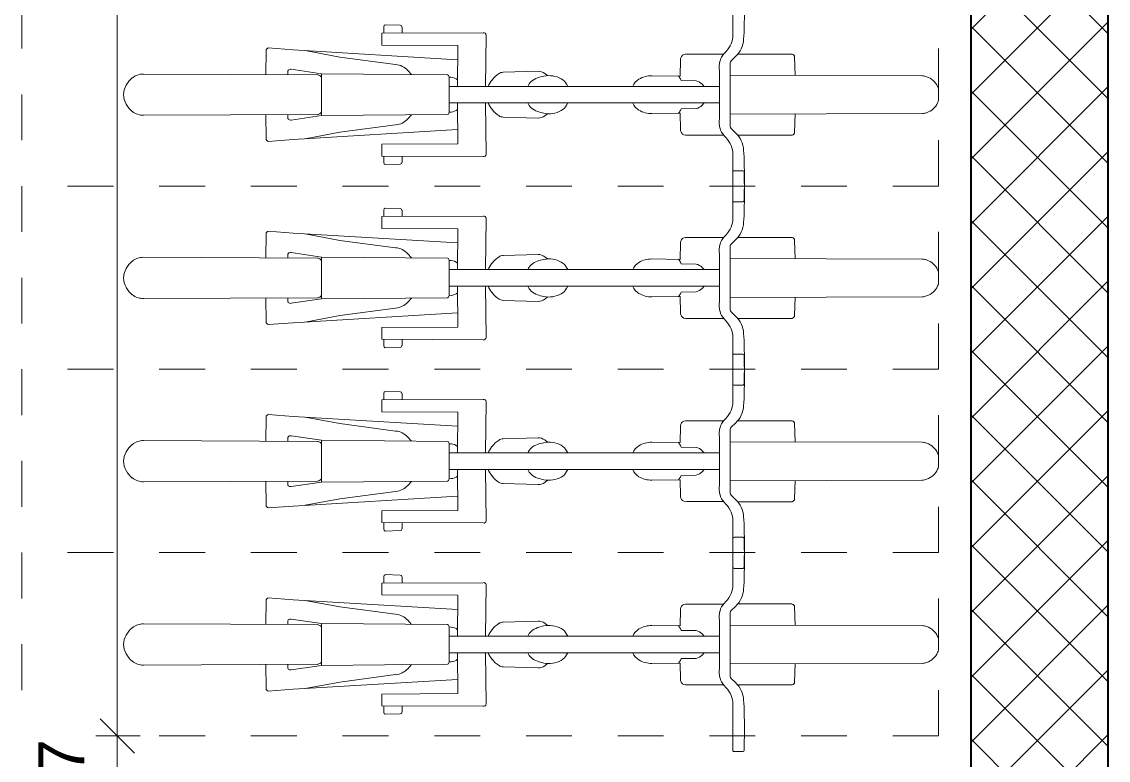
# Model space of a CAD drawing. Header units: metres. Extents: x -35.6 to 33, y -21.5 to 5.9.
# Drawn here: x 23.382 to 25.752, y -9.377 to -7.765 of the extents above; entities that cross this region are included whole.
import ezdxf

# ---------------------------------------------------------------- set-up
doc = ezdxf.new("R2010")
doc.units = ezdxf.units.M
doc.linetypes.add('_Verdeckte Linien_', pattern=[0.15, 0.1, -0.05])
for name, color, linetype, lineweight in [('A-____-____-DIMS', 7, 'Continuous', 5), ('A-____-____-DIMS-50', 7, 'Continuous', 5), ('A-DETL-GENF-HDLN', 7, '_Verdeckte Linien_', 9), ('A-DETL-GENF-OTLN', 7, 'Continuous', 9), ('A-WALL-____-MCUT', 7, 'Continuous', 35), ('A-WALL-____-PATT', 7, 'Continuous', 35), ('C-PRKG-____-OTLN', 7, 'Continuous', 9)]:
    doc.layers.add(name, color=color, linetype=linetype, lineweight=lineweight)
doc.styles.add('Arial', font='arial.ttf', dxfattribs={"height": 0.1})
doc.dimstyles.new('SUB_Rohbau_fein', dxfattribs={"dimscale": 0.3048, "dimtxt": 0.102026, "dimasz": 0.246063, "dimexe": 0.164042, "dimexo": 0.0625, "dimgap": 0.123031, "dimtad": 1, "dimdec": 1, "dimlfac": 100, "dimrnd": 0.5, "dimdsep": 46, "dimtxsty": 'Arial', "dimblk1": 'OBLIQUE', "dimblk2": 'OBLIQUE', "dimsah": 1, "dimcen": 0.09, "dimazin": 0, "dimtfac": 1, "dimtdec": 4, "dimtix": 1, "dimtmove": 0, "dimatfit": 3, "dimfxl": 0.164042, "dimfxlon": 1, "dimtvp": 1, "dimtfill": 1, "dimtolj": 1, "dimtzin": 0, "dimarcsym": 2})
doc.dimstyles.new('SUB_Rohbau_fein_2', dxfattribs={"dimscale": 0.3048, "dimtxt": 0.102026, "dimasz": 0.246063, "dimexe": 0.164042, "dimexo": 0.0625, "dimgap": 0.123031, "dimtad": 1, "dimrnd": 0.005, "dimzin": 0, "dimdsep": 46, "dimtxsty": 'Arial', "dimblk1": 'OBLIQUE', "dimblk2": 'OBLIQUE', "dimsah": 1, "dimcen": 0.09, "dimazin": 0, "dimtfac": 1, "dimtdec": 4, "dimtix": 1, "dimtmove": 2, "dimatfit": 3, "dimfxl": 0.164042, "dimfxlon": 1, "dimtvp": 1, "dimtfill": 1, "dimtolj": 1, "dimtzin": 0, "dimarcsym": 2})

# ---------------------------------------------------------------- blocks, each defined once
blk = doc.blocks.new('Fahrradstellplatz - Fahrradstellplatz-23804636--01_UG_OK_FFB_AF_ru')
at = {"layer": 'A-DETL-GENF-HDLN', "color": 253, "true_color": 0x999999}
for p, q in [((5.6, 0), (5.2, 0)), ((5.6, 0), (5.6, -2)), ((6, 0), (5.6, 0)), ((5.6, 0), (5.6, -2)), ((6, 0), (6, -2)), ((6.4, 0), (6, 0)), ((6, 0), (6, -2)), ((6.4, 0), (6.4, -2)), ((6.8, 0), (6.4, 0)), ((6.4, 0), (6.4, -2)), ((6.8, 0), (6.8, -2)), ((5.2, -2), (5.6, -2)), ((5.6, -2), (6, -2)), ((6, -2), (6.4, -2)), ((6.4, -2), (6.8, -2))]:
    blk.add_line(p, q, dxfattribs=at)
at = {"layer": 'A-DETL-GENF-OTLN', "color": 253, "true_color": 0x999999}
for p, q in [((5.3931, 0), (5.4006, 0)), ((5.4006, 0), (5.4081, 0)), ((5.7931, 0), (5.8006, 0)), ((5.8006, 0), (5.8081, 0)), ((6.1931, 0), (6.2006, 0)), ((6.2006, 0), (6.2081, 0)), ((6.5931, 0), (6.6006, 0)), ((6.6006, 0), (6.6081, 0)), ((5.3593, -0.0357), (5.3581, -0.4548)), ((5.4419, -0.0357), (5.4431, -0.4548)), ((5.7593, -0.0357), (5.7581, -0.4548)), ((5.8419, -0.0357), (5.8431, -0.4548)), ((6.1593, -0.0357), (6.1581, -0.4548)), ((6.2419, -0.0357), (6.2431, -0.4548)), ((6.5593, -0.0357), (6.5581, -0.4548)), ((6.6419, -0.0357), (6.6431, -0.4548)), ((5.3122, -0.3193), (5.3122, -0.4382)), ((5.3585, -0.3133), (5.3186, -0.3144)), ((5.4427, -0.3133), (5.4826, -0.3144)), ((5.489, -0.3193), (5.489, -0.4382)), ((5.7122, -0.3193), (5.7122, -0.4382)), ((5.7585, -0.3133), (5.7186, -0.3144)), ((5.8427, -0.3133), (5.8826, -0.3144)), ((5.889, -0.3193), (5.889, -0.4382)), ((6.1122, -0.3193), (6.1122, -0.4382)), ((6.1585, -0.3133), (6.1186, -0.3144)), ((6.2427, -0.3133), (6.2826, -0.3144)), ((6.289, -0.3193), (6.289, -0.4382)), ((6.5122, -0.3193), (6.5122, -0.4382)), ((6.5585, -0.3133), (6.5186, -0.3144)), ((6.6427, -0.3133), (6.6826, -0.3144)), ((6.689, -0.3193), (6.689, -0.4382)), ((5.5667, -0.4263), (5.5667, -0.4463)), ((5.6202, -0.4238), (5.5698, -0.4242)), ((5.581, -0.4238), (5.6314, -0.4242)), ((5.6345, -0.4263), (5.6345, -0.4463)), ((5.9667, -0.4263), (5.9667, -0.4463)), ((6.0202, -0.4238), (5.9698, -0.4242)), ((5.981, -0.4238), (6.0314, -0.4242)), ((6.0345, -0.4263), (6.0345, -0.4463)), ((6.3667, -0.4263), (6.3667, -0.4463)), ((6.4202, -0.4238), (6.3698, -0.4242)), ((6.381, -0.4238), (6.4314, -0.4242)), ((6.4345, -0.4263), (6.4345, -0.4463)), ((6.781, -0.4238), (6.8314, -0.4242)), ((6.8345, -0.4263), (6.8345, -0.4463)), ((5.1695, -0.4488), (5.2654, -0.4486)), ((5.2654, -0.4486), (5.2751, -0.4491)), ((5.3266, -0.4527), (5.3174, -0.443)), ((5.4746, -0.4527), (5.4838, -0.443)), ((5.5358, -0.4486), (5.5261, -0.4491)), ((5.6317, -0.4488), (5.5358, -0.4486)), ((5.5695, -0.4488), (5.6654, -0.4486)), ((5.6654, -0.4486), (5.6751, -0.4491)), ((5.7266, -0.4527), (5.7174, -0.443)), ((5.8746, -0.4527), (5.8838, -0.443)), ((5.9358, -0.4486), (5.9261, -0.4491)), ((6.0317, -0.4488), (5.9358, -0.4486)), ((5.9695, -0.4488), (6.0654, -0.4486)), ((6.0654, -0.4486), (6.0751, -0.4491)), ((6.1266, -0.4527), (6.1174, -0.443)), ((6.2746, -0.4527), (6.2838, -0.443)), ((6.3358, -0.4486), (6.3261, -0.4491)), ((6.4317, -0.4488), (6.3358, -0.4486)), ((6.3695, -0.4488), (6.4654, -0.4486)), ((6.4654, -0.4486), (6.4751, -0.4491)), ((6.5266, -0.4527), (6.5174, -0.443)), ((6.6746, -0.4527), (6.6838, -0.443)), ((6.7358, -0.4486), (6.7261, -0.4491)), ((6.8317, -0.4488), (6.7358, -0.4486)), ((5.3124, -0.469), (5.3124, -0.5492)), ((5.3354, -0.4549), (5.4006, -0.4547)), ((5.4006, -0.4547), (5.4658, -0.4549)), ((5.4888, -0.469), (5.4888, -0.5492)), ((5.7124, -0.469), (5.7124, -0.5492)), ((5.7354, -0.4549), (5.8006, -0.4547)), ((5.8006, -0.4547), (5.8658, -0.4549)), ((5.8888, -0.469), (5.8888, -0.5492)), ((6.1124, -0.469), (6.1124, -0.5492)), ((6.1354, -0.4549), (6.2006, -0.4547)), ((6.2006, -0.4547), (6.2658, -0.4549)), ((6.2888, -0.469), (6.2888, -0.5492)), ((6.5124, -0.469), (6.5124, -0.5492)), ((6.5354, -0.4549), (6.6006, -0.4547)), ((6.6006, -0.4547), (6.6658, -0.4549)), ((6.6888, -0.469), (6.6888, -0.5492)), ((5.4006, -0.4779), (5.3482, -0.4781)), ((5.3825, -1.0675), (5.3825, -0.478)), ((5.453, -0.4781), (5.4006, -0.4779)), ((5.4187, -1.0675), (5.4187, -0.478)), ((5.8006, -0.4779), (5.7482, -0.4781)), ((5.7825, -1.0675), (5.7825, -0.478)), ((5.853, -0.4781), (5.8006, -0.4779)), ((5.8187, -1.0675), (5.8187, -0.478)), ((6.2006, -0.4779), (6.1482, -0.4781)), ((6.1825, -1.0675), (6.1825, -0.478)), ((6.253, -0.4781), (6.2006, -0.4779)), ((6.2187, -1.0675), (6.2187, -0.478)), ((6.6006, -0.4779), (6.5482, -0.4781)), ((6.5825, -1.0675), (6.5825, -0.478)), ((6.653, -0.4781), (6.6006, -0.4779)), ((6.6187, -1.0675), (6.6187, -0.478)), ((5.3825, -0.5111), (5.3776, -0.516)), ((5.4187, -0.5111), (5.4236, -0.516)), ((5.7825, -0.5111), (5.7776, -0.516)), ((5.8187, -0.5111), (5.8236, -0.516)), ((6.1825, -0.5111), (6.1776, -0.516)), ((6.2187, -0.5111), (6.2236, -0.516)), ((6.5825, -0.5111), (6.5776, -0.516)), ((6.6187, -0.5111), (6.6236, -0.516)), ((5.3703, -0.5287), (5.3697, -0.5614)), ((5.4309, -0.5287), (5.4315, -0.5614)), ((5.7703, -0.5287), (5.7697, -0.5614)), ((5.8309, -0.5287), (5.8315, -0.5614)), ((6.1703, -0.5287), (6.1697, -0.5614)), ((6.2309, -0.5287), (6.2315, -0.5614)), ((6.5703, -0.5287), (6.5697, -0.5614)), ((6.6309, -0.5287), (6.6315, -0.5614)), ((5.3242, -0.5633), (5.36, -0.564)), ((5.36, -0.564), (5.3592, -0.6253)), ((5.3599, -0.5677), (5.3626, -0.5655)), ((5.4413, -0.5677), (5.4386, -0.5655)), ((5.477, -0.5633), (5.4412, -0.564)), ((5.4412, -0.564), (5.442, -0.6253)), ((5.7242, -0.5633), (5.76, -0.564)), ((5.76, -0.564), (5.7592, -0.6253)), ((5.7599, -0.5677), (5.7626, -0.5655)), ((5.8413, -0.5677), (5.8386, -0.5655)), ((5.877, -0.5633), (5.8412, -0.564)), ((5.8412, -0.564), (5.842, -0.6253)), ((6.1242, -0.5633), (6.16, -0.564)), ((6.16, -0.564), (6.1592, -0.6253)), ((6.1599, -0.5677), (6.1626, -0.5655)), ((6.2413, -0.5677), (6.2386, -0.5655)), ((6.277, -0.5633), (6.2412, -0.564)), ((6.2412, -0.564), (6.242, -0.6253)), ((6.5242, -0.5633), (6.56, -0.564)), ((6.56, -0.564), (6.5592, -0.6253)), ((6.5599, -0.5677), (6.5626, -0.5655)), ((6.6413, -0.5677), (6.6386, -0.5655)), ((6.677, -0.5633), (6.6412, -0.564)), ((6.6412, -0.564), (6.642, -0.6253)), ((5.3825, -0.809), (5.3779, -0.8114)), ((5.4187, -0.809), (5.4233, -0.8114)), ((5.7825, -0.809), (5.7779, -0.8114)), ((5.8187, -0.809), (5.8233, -0.8114)), ((6.1825, -0.809), (6.1779, -0.8114)), ((6.2187, -0.809), (6.2233, -0.8114)), ((6.5825, -0.809), (6.5779, -0.8114)), ((6.6187, -0.809), (6.6233, -0.8114)), ((5.3591, -0.8532), (5.3542, -0.8592)), ((5.4421, -0.8532), (5.447, -0.8592)), ((5.7591, -0.8532), (5.7542, -0.8592)), ((5.8421, -0.8532), (5.847, -0.8592)), ((6.1591, -0.8532), (6.1542, -0.8592)), ((6.2421, -0.8532), (6.247, -0.8592)), ((6.5591, -0.8532), (6.5542, -0.8592)), ((6.6421, -0.8532), (6.647, -0.8592)), ((5.3495, -0.8735), (5.3517, -0.95)), ((5.4517, -0.8735), (5.4495, -0.95)), ((5.7495, -0.8735), (5.7517, -0.95)), ((5.8517, -0.8735), (5.8495, -0.95)), ((6.1495, -0.8735), (6.1517, -0.95)), ((6.2517, -0.8735), (6.2495, -0.95)), ((6.5495, -0.8735), (6.5517, -0.95)), ((6.6517, -0.8735), (6.6495, -0.95)), ((5.2658, -0.9937), (5.2667, -1.2142)), ((5.3825, -0.9883), (5.2707, -0.9872)), ((5.4187, -0.9883), (5.5305, -0.9872)), ((5.5354, -0.9937), (5.5345, -1.2142)), ((5.6658, -0.9937), (5.6667, -1.2142)), ((5.7825, -0.9883), (5.6707, -0.9872)), ((5.8187, -0.9883), (5.9305, -0.9872)), ((5.9354, -0.9937), (5.9345, -1.2142)), ((6.0658, -0.9937), (6.0667, -1.2142)), ((6.1825, -0.9883), (6.0707, -0.9872)), ((6.2187, -0.9883), (6.3305, -0.9872)), ((6.3354, -0.9937), (6.3345, -1.2142)), ((6.4658, -0.9937), (6.4667, -1.2142)), ((6.5825, -0.9883), (6.4707, -0.9872)), ((6.6187, -0.9883), (6.7305, -0.9872)), ((6.7354, -0.9937), (6.7345, -1.2142)), ((5.2925, -1.2142), (5.2933, -1.049)), ((5.2933, -1.049), (5.3825, -1.0497)), ((5.3028, -1.408), (5.3243, -1.0493)), ((5.3624, -1.0675), (5.3627, -1.0634)), ((5.5079, -1.049), (5.4187, -1.0497)), ((5.4387, -1.0675), (5.4385, -1.0634)), ((5.4984, -1.408), (5.4769, -1.0493)), ((5.5087, -1.2142), (5.5079, -1.049)), ((5.6925, -1.2142), (5.6933, -1.049)), ((5.6933, -1.049), (5.7825, -1.0497)), ((5.7028, -1.408), (5.7243, -1.0493)), ((5.7624, -1.0675), (5.7627, -1.0634)), ((5.9079, -1.049), (5.8187, -1.0497)), ((5.8387, -1.0675), (5.8385, -1.0634)), ((5.8984, -1.408), (5.8769, -1.0493)), ((5.9087, -1.2142), (5.9079, -1.049)), ((6.0925, -1.2142), (6.0933, -1.049)), ((6.0933, -1.049), (6.1825, -1.0497)), ((6.1028, -1.408), (6.1243, -1.0493)), ((6.1624, -1.0675), (6.1627, -1.0634)), ((6.3079, -1.049), (6.2187, -1.0497)), ((6.2387, -1.0675), (6.2385, -1.0634)), ((6.2984, -1.408), (6.2769, -1.0493)), ((6.3087, -1.2142), (6.3079, -1.049)), ((6.4925, -1.2142), (6.4933, -1.049)), ((6.4933, -1.049), (6.5825, -1.0497)), ((6.5028, -1.408), (6.5243, -1.0493)), ((6.5624, -1.0675), (6.5627, -1.0634)), ((6.7079, -1.049), (6.6187, -1.0497)), ((6.6387, -1.0675), (6.6385, -1.0634)), ((6.6984, -1.408), (6.6769, -1.0493)), ((6.7087, -1.2142), (6.7079, -1.049)), ((5.3573, -1.0716), (5.355, -1.3458)), ((5.3604, -1.0681), (5.3621, -1.0675)), ((5.3621, -1.0675), (5.4006, -1.0674)), ((5.4006, -1.0674), (5.4391, -1.0675)), ((5.4391, -1.0675), (5.4408, -1.0681)), ((5.4462, -1.3458), (5.4439, -1.0716)), ((5.7573, -1.0716), (5.755, -1.3458)), ((5.7604, -1.0681), (5.7621, -1.0675)), ((5.7621, -1.0675), (5.8006, -1.0674)), ((5.8006, -1.0674), (5.8391, -1.0675)), ((5.8391, -1.0675), (5.8408, -1.0681)), ((5.8462, -1.3458), (5.8439, -1.0716)), ((6.1573, -1.0716), (6.155, -1.3458)), ((6.1604, -1.0681), (6.1621, -1.0675)), ((6.1621, -1.0675), (6.2006, -1.0674)), ((6.2006, -1.0674), (6.2391, -1.0675)), ((6.2391, -1.0675), (6.2408, -1.0681)), ((6.2462, -1.3458), (6.2439, -1.0716)), ((6.5573, -1.0716), (6.555, -1.3458)), ((6.5604, -1.0681), (6.5621, -1.0675)), ((6.5621, -1.0675), (6.6006, -1.0674)), ((6.6006, -1.0674), (6.6391, -1.0675)), ((6.6391, -1.0675), (6.6408, -1.0681)), ((6.6462, -1.3458), (6.6439, -1.0716)), ((5.3567, -1.1498), (5.3478, -1.1579)), ((5.4445, -1.1498), (5.4534, -1.1579)), ((5.7567, -1.1498), (5.7478, -1.1579)), ((5.8445, -1.1498), (5.8534, -1.1579)), ((6.1567, -1.1498), (6.1478, -1.1579)), ((6.2445, -1.1498), (6.2534, -1.1579)), ((6.5567, -1.1498), (6.5478, -1.1579)), ((6.6445, -1.1498), (6.6534, -1.1579)), ((5.2482, -1.2074), (5.2491, -1.1747)), ((5.2529, -1.1705), (5.2665, -1.1702)), ((5.3347, -1.1845), (5.3186, -1.3065)), ((5.4664, -1.1845), (5.4826, -1.3065)), ((5.5483, -1.1705), (5.5347, -1.1702)), ((5.553, -1.2074), (5.5521, -1.1747)), ((5.6482, -1.2074), (5.6491, -1.1747)), ((5.6529, -1.1705), (5.6665, -1.1702)), ((5.7347, -1.1845), (5.7186, -1.3065)), ((5.8664, -1.1845), (5.8826, -1.3065)), ((5.9483, -1.1705), (5.9347, -1.1702)), ((5.953, -1.2074), (5.9521, -1.1747)), ((6.0482, -1.2074), (6.0491, -1.1747)), ((6.0529, -1.1705), (6.0665, -1.1702)), ((6.1347, -1.1845), (6.1186, -1.3065)), ((6.2664, -1.1845), (6.2826, -1.3065)), ((6.3483, -1.1705), (6.3347, -1.1702)), ((6.353, -1.2074), (6.3521, -1.1747)), ((6.4482, -1.2074), (6.4491, -1.1747)), ((6.4529, -1.1705), (6.4665, -1.1702)), ((6.5347, -1.1845), (6.5186, -1.3065)), ((6.6664, -1.1845), (6.6826, -1.3065)), ((6.7483, -1.1705), (6.7347, -1.1702)), ((6.753, -1.2074), (6.7521, -1.1747)), ((5.2666, -1.2102), (5.2523, -1.21)), ((5.2667, -1.2142), (5.2925, -1.2142)), ((5.5345, -1.2142), (5.5087, -1.2142)), ((5.5345, -1.2102), (5.5489, -1.21)), ((5.6666, -1.2102), (5.6523, -1.21)), ((5.6667, -1.2142), (5.6925, -1.2142)), ((5.9345, -1.2142), (5.9087, -1.2142)), ((5.9345, -1.2102), (5.9489, -1.21)), ((6.0666, -1.2102), (6.0523, -1.21)), ((6.0667, -1.2142), (6.0925, -1.2142)), ((6.3345, -1.2142), (6.3087, -1.2142)), ((6.3345, -1.2102), (6.3489, -1.21)), ((6.4666, -1.2102), (6.4523, -1.21)), ((6.4667, -1.2142), (6.4925, -1.2142)), ((6.7345, -1.2142), (6.7087, -1.2142)), ((6.7345, -1.2102), (6.7489, -1.21)), ((5.3186, -1.3065), (5.3044, -1.3816)), ((5.4826, -1.3065), (5.4968, -1.3816)), ((5.7186, -1.3065), (5.7044, -1.3816)), ((5.8826, -1.3065), (5.8968, -1.3816)), ((6.1186, -1.3065), (6.1044, -1.3816)), ((6.2826, -1.3065), (6.2968, -1.3816)), ((6.5186, -1.3065), (6.5044, -1.3816)), ((6.6826, -1.3065), (6.6968, -1.3816)), ((5.355, -1.3458), (5.3452, -1.4123)), ((5.355, -1.3458), (5.4006, -1.3465)), ((5.3623, -1.3459), (5.36, -1.3486)), ((5.4006, -1.3465), (5.4462, -1.3458)), ((5.4389, -1.3459), (5.4411, -1.3486)), ((5.4462, -1.3458), (5.456, -1.4123)), ((5.755, -1.3458), (5.7452, -1.4123)), ((5.755, -1.3458), (5.8006, -1.3465)), ((5.7623, -1.3459), (5.76, -1.3486)), ((5.8006, -1.3465), (5.8462, -1.3458)), ((5.8389, -1.3459), (5.8411, -1.3486)), ((5.8462, -1.3458), (5.856, -1.4123)), ((6.155, -1.3458), (6.1452, -1.4123)), ((6.155, -1.3458), (6.2006, -1.3465)), ((6.1623, -1.3459), (6.16, -1.3486)), ((6.2006, -1.3465), (6.2462, -1.3458)), ((6.2389, -1.3459), (6.2411, -1.3486)), ((6.2462, -1.3458), (6.256, -1.4123)), ((6.555, -1.3458), (6.5452, -1.4123)), ((6.555, -1.3458), (6.6006, -1.3465)), ((6.5623, -1.3459), (6.56, -1.3486)), ((6.6006, -1.3465), (6.6462, -1.3458)), ((6.6389, -1.3459), (6.6411, -1.3486)), ((6.6462, -1.3458), (6.656, -1.4123)), ((5.3573, -1.3551), (5.3556, -1.7345)), ((5.4439, -1.3551), (5.4456, -1.7345)), ((5.7573, -1.3551), (5.7556, -1.7345)), ((5.8439, -1.3551), (5.8456, -1.7345)), ((6.1573, -1.3551), (6.1556, -1.7345)), ((6.2439, -1.3551), (6.2456, -1.7345)), ((6.5573, -1.3551), (6.5556, -1.7345)), ((6.6439, -1.3551), (6.6456, -1.7345)), ((5.2987, -1.4626), (5.3028, -1.408)), ((5.3486, -1.4194), (5.357, -1.4194)), ((5.4526, -1.4194), (5.4442, -1.4194)), ((5.5025, -1.4626), (5.4984, -1.408)), ((5.6987, -1.4626), (5.7028, -1.408)), ((5.7486, -1.4194), (5.757, -1.4194)), ((5.8526, -1.4194), (5.8442, -1.4194)), ((5.9025, -1.4626), (5.8984, -1.408)), ((6.0987, -1.4626), (6.1028, -1.408)), ((6.1486, -1.4194), (6.157, -1.4194)), ((6.2526, -1.4194), (6.2442, -1.4194)), ((6.3025, -1.4626), (6.2984, -1.408)), ((6.4987, -1.4626), (6.5028, -1.408)), ((6.5486, -1.4194), (6.557, -1.4194)), ((6.6526, -1.4194), (6.6442, -1.4194)), ((6.7025, -1.4626), (6.6984, -1.408)), ((5.3568, -1.4679), (5.3043, -1.4669)), ((5.4444, -1.4679), (5.4969, -1.4669)), ((5.7568, -1.4679), (5.7043, -1.4669)), ((5.8444, -1.4679), (5.8969, -1.4669)), ((6.1568, -1.4679), (6.1043, -1.4669)), ((6.2444, -1.4679), (6.2969, -1.4669)), ((6.5568, -1.4679), (6.5043, -1.4669)), ((6.6444, -1.4679), (6.6969, -1.4669))]:
    blk.add_line(p, q, dxfattribs=at)
for centre, radius, start, end in [((5.3931, -0.024), 0.024, 90.0116, 114.7042), ((5.8081, -0.024), 0.024, 65.2958, 89.9884), ((6.1931, -0.024), 0.024, 90.0116, 114.7042), ((6.5931, -0.024), 0.024, 90.0116, 114.7042), ((5.4003, -0.0396), 0.0412, 114.7042, 161.0529), ((5.4081, -0.024), 0.024, 65.2958, 89.9884), ((5.4009, -0.0396), 0.0412, 18.9471, 65.2958), ((5.8003, -0.0396), 0.0412, 114.7042, 161.0529), ((5.7931, -0.024), 0.024, 90.0116, 114.7042), ((5.8009, -0.0396), 0.0412, 18.9471, 65.2958), ((6.2003, -0.0396), 0.0412, 114.7042, 161.0529), ((6.2081, -0.024), 0.024, 65.2958, 89.9884), ((6.2009, -0.0396), 0.0412, 18.9471, 65.2958), ((6.6003, -0.0396), 0.0412, 114.7042, 161.0529), ((6.6081, -0.024), 0.024, 65.2958, 89.9884), ((6.6009, -0.0396), 0.0412, 18.9471, 65.2958), ((5.3997, -0.0394), 0.0406, 161.0529, 174.7358), ((5.4015, -0.0394), 0.0406, 5.2642, 18.9471), ((5.7997, -0.0394), 0.0406, 161.0529, 174.7358), ((5.8015, -0.0394), 0.0406, 5.2642, 18.9471), ((6.1997, -0.0394), 0.0406, 161.0529, 174.7358), ((6.2015, -0.0394), 0.0406, 5.2642, 18.9471), ((6.5997, -0.0394), 0.0406, 161.0529, 174.7358), ((6.6015, -0.0394), 0.0406, 5.2642, 18.9471), ((5.3188, -0.3212), 0.00683, 91.5986, 163.3195), ((5.4824, -0.3212), 0.00683, 16.6805, 88.4014), ((5.7188, -0.3212), 0.00683, 91.5986, 163.3195), ((5.8824, -0.3212), 0.00683, 16.6805, 88.4014), ((6.1188, -0.3212), 0.00683, 91.5986, 163.3195), ((6.2824, -0.3212), 0.00683, 16.6805, 88.4014), ((6.5188, -0.3212), 0.00683, 91.5986, 163.3195), ((6.6824, -0.3212), 0.00683, 16.6805, 88.4014), ((5.2251, -1.3361), 0.9124, 86.5727, 90.3077), ((5.2762, -0.482), 0.0567, 43.3751, 86.5727), ((5.525, -0.482), 0.0567, 93.4273, 136.6249), ((5.5761, -1.3361), 0.9124, 89.6923, 93.4273), ((5.5698, -0.4274), 0.00327, 90.4611, 160.3834), ((5.6251, -1.3361), 0.9124, 86.5727, 90.3077), ((5.6314, -0.4274), 0.00327, 19.6166, 89.5389), ((5.6762, -0.482), 0.0567, 43.3751, 86.5727), ((5.925, -0.482), 0.0567, 93.4273, 136.6249), ((5.9761, -1.3361), 0.9124, 89.6923, 93.4273), ((5.9698, -0.4274), 0.00327, 90.4611, 160.3834), ((6.0251, -1.3361), 0.9124, 86.5727, 90.3077), ((6.0314, -0.4274), 0.00327, 19.6166, 89.5389), ((6.0762, -0.482), 0.0567, 43.3751, 86.5727), ((6.325, -0.482), 0.0567, 93.4273, 136.6249), ((6.3761, -1.3361), 0.9124, 89.6923, 93.4273), ((6.3698, -0.4274), 0.00327, 90.4611, 160.3834), ((6.4251, -1.3361), 0.9124, 86.5727, 90.3077), ((6.4314, -0.4274), 0.00327, 19.6166, 89.5389), ((6.4762, -0.482), 0.0567, 43.3751, 86.5727), ((6.725, -0.482), 0.0567, 93.4273, 136.6249), ((6.7761, -1.3361), 0.9124, 89.6923, 93.4273), ((6.8314, -0.4274), 0.00327, 19.6166, 89.5389), ((5.273, -0.491), 0.0419, 59.8665, 87.1207), ((5.5282, -0.491), 0.0419, 92.8793, 120.1335), ((5.5692, -0.4463), 0.00251, 180, 276.4127), ((5.6319, -0.4463), 0.00251, 263.5873, 0), ((5.673, -0.491), 0.0419, 59.8665, 87.1207), ((5.9282, -0.491), 0.0419, 92.8793, 120.1335), ((5.9692, -0.4463), 0.00251, 180, 276.4127), ((6.0319, -0.4463), 0.00251, 263.5873, 0), ((6.073, -0.491), 0.0419, 59.8665, 87.1207), ((6.3282, -0.491), 0.0419, 92.8793, 120.1335), ((6.3692, -0.4463), 0.00251, 180, 276.4127), ((6.4319, -0.4463), 0.00251, 263.5873, 0), ((6.473, -0.491), 0.0419, 59.8665, 87.1207), ((6.7282, -0.491), 0.0419, 92.8793, 120.1335), ((6.8319, -0.4463), 0.00251, 263.5873, 0), ((5.2519, -0.5273), 0.0839, 45.1941, 59.8665), ((5.3355, -0.4431), 0.0347, 225.1941, 257.0778), ((5.3353, -0.4364), 0.0186, 241.9395, 270.2136), ((5.4659, -0.4364), 0.0186, 269.7864, 298.0605), ((5.4656, -0.4431), 0.0347, 282.9222, 314.8059), ((5.5493, -0.5273), 0.0839, 120.1335, 134.8059), ((5.6519, -0.5273), 0.0839, 45.1941, 59.8665), ((5.7355, -0.4431), 0.0347, 225.1941, 257.0778), ((5.7353, -0.4364), 0.0186, 241.9395, 270.2136), ((5.8659, -0.4364), 0.0186, 269.7864, 298.0605), ((5.8656, -0.4431), 0.0347, 282.9222, 314.8059), ((5.9493, -0.5273), 0.0839, 120.1335, 134.8059), ((6.0519, -0.5273), 0.0839, 45.1941, 59.8665), ((6.1355, -0.4431), 0.0347, 225.1941, 257.0778), ((6.1353, -0.4364), 0.0186, 241.9395, 270.2136), ((6.2659, -0.4364), 0.0186, 269.7864, 298.0605), ((6.2656, -0.4431), 0.0347, 282.9222, 314.8059), ((6.3493, -0.5273), 0.0839, 120.1335, 134.8059), ((6.4519, -0.5273), 0.0839, 45.1941, 59.8665), ((6.5355, -0.4431), 0.0347, 225.1941, 257.0778), ((6.5353, -0.4364), 0.0186, 241.9395, 270.2136), ((6.6659, -0.4364), 0.0186, 269.7864, 298.0605), ((6.6656, -0.4431), 0.0347, 282.9222, 314.8059), ((6.7493, -0.5273), 0.0839, 120.1335, 134.8059), ((5.3414, -0.4178), 0.0607, 257.0778, 276.4792), ((5.4598, -0.4178), 0.0607, 263.5208, 282.9222), ((5.7414, -0.4178), 0.0607, 257.0778, 276.4792), ((5.8598, -0.4178), 0.0607, 263.5208, 282.9222), ((6.1414, -0.4178), 0.0607, 257.0778, 276.4792), ((6.2598, -0.4178), 0.0607, 263.5208, 282.9222), ((6.5414, -0.4178), 0.0607, 257.0778, 276.4792), ((6.6598, -0.4178), 0.0607, 263.5208, 282.9222), ((5.3968, -0.5354), 0.0273, 134.6459, 165.8184), ((5.4044, -0.5354), 0.0273, 14.1816, 45.3541), ((5.7968, -0.5354), 0.0273, 134.6459, 165.8184), ((5.8044, -0.5354), 0.0273, 14.1816, 45.3541), ((6.1968, -0.5354), 0.0273, 134.6459, 165.8184), ((6.2044, -0.5354), 0.0273, 14.1816, 45.3541), ((6.5968, -0.5354), 0.0273, 134.6459, 165.8184), ((6.6044, -0.5354), 0.0273, 14.1816, 45.3541), ((5.3247, -0.551), 0.0125, 171.6962, 231.7808), ((5.3241, -0.5518), 0.0115, 231.7808, 270.2009), ((5.377, -0.5825), 0.0223, 108.948, 130.1425), ((5.4242, -0.5825), 0.0223, 49.8575, 71.052), ((5.4771, -0.5518), 0.0115, 269.7991, 308.2192), ((5.4765, -0.551), 0.0125, 308.2192, 8.3038), ((5.7247, -0.551), 0.0125, 171.6962, 231.7808), ((5.7241, -0.5518), 0.0115, 231.7808, 270.2009), ((5.777, -0.5825), 0.0223, 108.948, 130.1425), ((5.8242, -0.5825), 0.0223, 49.8575, 71.052), ((5.8771, -0.5518), 0.0115, 269.7991, 308.2192), ((5.8765, -0.551), 0.0125, 308.2192, 8.3038), ((6.1247, -0.551), 0.0125, 171.6962, 231.7808), ((6.1241, -0.5518), 0.0115, 231.7808, 270.2009), ((6.177, -0.5825), 0.0223, 108.948, 130.1425), ((6.2242, -0.5825), 0.0223, 49.8575, 71.052), ((6.2771, -0.5518), 0.0115, 269.7991, 308.2192), ((6.2765, -0.551), 0.0125, 308.2192, 8.3038), ((6.5247, -0.551), 0.0125, 171.6962, 231.7808), ((6.5241, -0.5518), 0.0115, 231.7808, 270.2009), ((6.577, -0.5825), 0.0223, 108.948, 130.1425), ((6.6242, -0.5825), 0.0223, 49.8575, 71.052), ((6.6771, -0.5518), 0.0115, 269.7991, 308.2192), ((6.6765, -0.551), 0.0125, 308.2192, 8.3038), ((5.4138, -0.626), 0.0546, 179.3091, 210.5226), ((5.3874, -0.626), 0.0546, 329.4774, 0.6909), ((5.8138, -0.626), 0.0546, 179.3091, 210.5226), ((5.7874, -0.626), 0.0546, 329.4774, 0.6909), ((6.2138, -0.626), 0.0546, 179.3091, 210.5226), ((6.1874, -0.626), 0.0546, 329.4774, 0.6909), ((6.6138, -0.626), 0.0546, 179.3091, 210.5226), ((6.5874, -0.626), 0.0546, 329.4774, 0.6909), ((5.3952, -0.6369), 0.033, 210.5226, 246.9607), ((5.406, -0.6369), 0.033, 293.0393, 329.4774), ((5.7952, -0.6369), 0.033, 210.5226, 246.9607), ((5.806, -0.6369), 0.033, 293.0393, 329.4774), ((6.1952, -0.6369), 0.033, 210.5226, 246.9607), ((6.206, -0.6369), 0.033, 293.0393, 329.4774), ((6.5952, -0.6369), 0.033, 210.5226, 246.9607), ((6.606, -0.6369), 0.033, 293.0393, 329.4774), ((5.4151, -0.8501), 0.0561, 151.2706, 191.4914), ((5.3914, -0.8372), 0.0291, 117.6438, 151.2706), ((5.4097, -0.8372), 0.0291, 28.7294, 62.3562), ((5.3861, -0.8501), 0.0561, 348.5086, 28.7294), ((5.8151, -0.8501), 0.0561, 151.2706, 191.4914), ((5.7914, -0.8372), 0.0291, 117.6438, 151.2706), ((5.8097, -0.8372), 0.0291, 28.7294, 62.3562), ((5.7861, -0.8501), 0.0561, 348.5086, 28.7294), ((6.2151, -0.8501), 0.0561, 151.2706, 191.4914), ((6.1914, -0.8372), 0.0291, 117.6438, 151.2706), ((6.2097, -0.8372), 0.0291, 28.7294, 62.3562), ((6.1861, -0.8501), 0.0561, 348.5086, 28.7294), ((6.6151, -0.8501), 0.0561, 151.2706, 191.4914), ((6.5914, -0.8372), 0.0291, 117.6438, 151.2706), ((6.6097, -0.8372), 0.0291, 28.7294, 62.3562), ((6.5861, -0.8501), 0.0561, 348.5086, 28.7294), ((5.3712, -0.8728), 0.0217, 141.3143, 181.7839), ((5.471, -0.8388), 0.1131, 191.4914, 198.8121), ((5.3986, -0.8634), 0.0367, 198.8121, 223.6761), ((5.4026, -0.8634), 0.0367, 316.3239, 341.1879), ((5.3302, -0.8388), 0.1131, 341.1879, 348.5086), ((5.43, -0.8728), 0.0217, 358.2161, 38.6857), ((5.7712, -0.8728), 0.0217, 141.3143, 181.7839), ((5.871, -0.8388), 0.1131, 191.4914, 198.8121), ((5.7986, -0.8634), 0.0367, 198.8121, 223.6761), ((5.8026, -0.8634), 0.0367, 316.3239, 341.1879), ((5.7302, -0.8388), 0.1131, 341.1879, 348.5086), ((5.83, -0.8728), 0.0217, 358.2161, 38.6857), ((6.1712, -0.8728), 0.0217, 141.3143, 181.7839), ((6.271, -0.8388), 0.1131, 191.4914, 198.8121), ((6.1986, -0.8634), 0.0367, 198.8121, 223.6761), ((6.2026, -0.8634), 0.0367, 316.3239, 341.1879), ((6.1302, -0.8388), 0.1131, 341.1879, 348.5086), ((6.23, -0.8728), 0.0217, 358.2161, 38.6857), ((6.5712, -0.8728), 0.0217, 141.3143, 181.7839), ((6.671, -0.8388), 0.1131, 191.4914, 198.8121), ((6.5986, -0.8634), 0.0367, 198.8121, 223.6761), ((6.6026, -0.8634), 0.0367, 316.3239, 341.1879), ((6.5302, -0.8388), 0.1131, 341.1879, 348.5086), ((6.63, -0.8728), 0.0217, 358.2161, 38.6857), ((5.3961, -0.8658), 0.0333, 223.6761, 245.8489), ((5.4051, -0.8658), 0.0333, 294.1511, 316.3239), ((5.7961, -0.8658), 0.0333, 223.6761, 245.8489), ((5.8051, -0.8658), 0.0333, 294.1511, 316.3239), ((6.1961, -0.8658), 0.0333, 223.6761, 245.8489), ((6.2051, -0.8658), 0.0333, 294.1511, 316.3239), ((6.5961, -0.8658), 0.0333, 223.6761, 245.8489), ((6.6051, -0.8658), 0.0333, 294.1511, 316.3239), ((5.3693, -0.9495), 0.0176, 181.6619, 212.4932), ((5.4028, -0.9281), 0.0574, 212.4932, 233.4981), ((5.3984, -0.9281), 0.0574, 306.5019, 327.5068), ((5.4319, -0.9495), 0.0176, 327.5068, 358.3381), ((5.7693, -0.9495), 0.0176, 181.6619, 212.4932), ((5.8028, -0.9281), 0.0574, 212.4932, 233.4981), ((5.7984, -0.9281), 0.0574, 306.5019, 327.5068), ((5.8319, -0.9495), 0.0176, 327.5068, 358.3381), ((6.1693, -0.9495), 0.0176, 181.6619, 212.4932), ((6.2028, -0.9281), 0.0574, 212.4932, 233.4981), ((6.1984, -0.9281), 0.0574, 306.5019, 327.5068), ((6.2319, -0.9495), 0.0176, 327.5068, 358.3381), ((6.5693, -0.9495), 0.0176, 181.6619, 212.4932), ((6.6028, -0.9281), 0.0574, 212.4932, 233.4981), ((6.5984, -0.9281), 0.0574, 306.5019, 327.5068), ((6.6319, -0.9495), 0.0176, 327.5068, 358.3381), ((5.2706, -0.9923), 0.00508, 89.4468, 195.7821), ((5.4288, -0.893), 0.1011, 233.4981, 242.7387), ((5.3724, -0.893), 0.1011, 297.2613, 306.5019), ((5.5305, -0.9923), 0.00508, 344.2179, 90.5532), ((5.6706, -0.9923), 0.00508, 89.4468, 195.7821), ((5.8288, -0.893), 0.1011, 233.4981, 242.7387), ((5.7724, -0.893), 0.1011, 297.2613, 306.5019), ((5.9305, -0.9923), 0.00508, 344.2179, 90.5532), ((6.0706, -0.9923), 0.00508, 89.4468, 195.7821), ((6.2288, -0.893), 0.1011, 233.4981, 242.7387), ((6.1724, -0.893), 0.1011, 297.2613, 306.5019), ((6.3305, -0.9923), 0.00508, 344.2179, 90.5532), ((6.4706, -0.9923), 0.00508, 89.4468, 195.7821), ((6.6288, -0.893), 0.1011, 233.4981, 242.7387), ((6.5724, -0.893), 0.1011, 297.2613, 306.5019), ((6.7305, -0.9923), 0.00508, 344.2179, 90.5532), ((5.3854, -1.0646), 0.0228, 138.7676, 176.9501), ((5.4158, -1.0646), 0.0228, 3.0499, 41.2324), ((5.7854, -1.0646), 0.0228, 138.7676, 176.9501), ((5.8158, -1.0646), 0.0228, 3.0499, 41.2324), ((6.1854, -1.0646), 0.0228, 138.7676, 176.9501), ((6.2158, -1.0646), 0.0228, 3.0499, 41.2324), ((6.5854, -1.0646), 0.0228, 138.7676, 176.9501), ((6.6158, -1.0646), 0.0228, 3.0499, 41.2324), ((5.362, -1.0727), 0.00483, 109.8743, 166.7404), ((5.4392, -1.0727), 0.00483, 13.2596, 70.1257), ((5.762, -1.0727), 0.00483, 109.8743, 166.7404), ((5.8392, -1.0727), 0.00483, 13.2596, 70.1257), ((6.162, -1.0727), 0.00483, 109.8743, 166.7404), ((6.2392, -1.0727), 0.00483, 13.2596, 70.1257), ((6.562, -1.0727), 0.00483, 109.8743, 166.7404), ((6.6392, -1.0727), 0.00483, 13.2596, 70.1257), ((5.3758, -1.1882), 0.0413, 132.7557, 174.7793), ((5.4254, -1.1882), 0.0413, 5.2207, 47.2443), ((5.7758, -1.1882), 0.0413, 132.7557, 174.7793), ((5.8254, -1.1882), 0.0413, 5.2207, 47.2443), ((6.1758, -1.1882), 0.0413, 132.7557, 174.7793), ((6.2254, -1.1882), 0.0413, 5.2207, 47.2443), ((6.5758, -1.1882), 0.0413, 132.7557, 174.7793), ((6.6254, -1.1882), 0.0413, 5.2207, 47.2443), ((5.2535, -1.1749), 0.00438, 98.4939, 178.3256), ((5.5477, -1.1749), 0.00438, 1.6744, 81.5061), ((5.6535, -1.1749), 0.00438, 98.4939, 178.3256), ((5.9477, -1.1749), 0.00438, 1.6744, 81.5061), ((6.0535, -1.1749), 0.00438, 98.4939, 178.3256), ((6.3477, -1.1749), 0.00438, 1.6744, 81.5061), ((6.4535, -1.1749), 0.00438, 98.4939, 178.3256), ((6.7477, -1.1749), 0.00438, 1.6744, 81.5061), ((5.2524, -1.2054), 0.00464, 205.5141, 269.5308), ((5.5488, -1.2054), 0.00464, 270.4692, 334.4859), ((5.6524, -1.2054), 0.00464, 205.5141, 269.5308), ((5.9488, -1.2054), 0.00464, 270.4692, 334.4859), ((6.0524, -1.2054), 0.00464, 205.5141, 269.5308), ((6.3488, -1.2054), 0.00464, 270.4692, 334.4859), ((6.4524, -1.2054), 0.00464, 205.5141, 269.5308), ((6.7488, -1.2054), 0.00464, 270.4692, 334.4859), ((5.3689, -1.3562), 0.0117, 139.6093, 174.8866), ((5.4323, -1.3562), 0.0117, 5.1134, 40.3907), ((5.7689, -1.3562), 0.0117, 139.6093, 174.8866), ((5.8323, -1.3562), 0.0117, 5.1134, 40.3907), ((6.1689, -1.3562), 0.0117, 139.6093, 174.8866), ((6.2323, -1.3562), 0.0117, 5.1134, 40.3907), ((6.5689, -1.3562), 0.0117, 139.6093, 174.8866), ((6.6323, -1.3562), 0.0117, 5.1134, 40.3907), ((5.3532, -1.4134), 0.00806, 171.6319, 220.4805), ((5.3486, -1.4174), 0.00199, 220.4805, 270.7837), ((5.4526, -1.4174), 0.00199, 269.2163, 319.5195), ((5.448, -1.4134), 0.00806, 319.5195, 8.3681), ((5.7532, -1.4134), 0.00806, 171.6319, 220.4805), ((5.7486, -1.4174), 0.00199, 220.4805, 270.7837), ((5.8526, -1.4174), 0.00199, 269.2163, 319.5195), ((5.848, -1.4134), 0.00806, 319.5195, 8.3681), ((6.1532, -1.4134), 0.00806, 171.6319, 220.4805), ((6.1486, -1.4174), 0.00199, 220.4805, 270.7837), ((6.2526, -1.4174), 0.00199, 269.2163, 319.5195), ((6.248, -1.4134), 0.00806, 319.5195, 8.3681), ((6.5532, -1.4134), 0.00806, 171.6319, 220.4805), ((6.5486, -1.4174), 0.00199, 220.4805, 270.7837), ((6.6526, -1.4174), 0.00199, 269.2163, 319.5195), ((6.648, -1.4134), 0.00806, 319.5195, 8.3681), ((5.3045, -1.4608), 0.00606, 196.7999, 268.9063), ((5.4967, -1.4608), 0.00606, 271.0937, 343.2001), ((5.7045, -1.4608), 0.00606, 196.7999, 268.9063), ((5.8967, -1.4608), 0.00606, 271.0937, 343.2001), ((6.1045, -1.4608), 0.00606, 196.7999, 268.9063), ((6.2967, -1.4608), 0.00606, 271.0937, 343.2001), ((6.5045, -1.4608), 0.00606, 196.7999, 268.9063), ((6.6967, -1.4608), 0.00606, 271.0937, 343.2001), ((5.3944, -1.7346), 0.0388, 179.7429, 218.4031), ((5.4068, -1.7346), 0.0388, 321.5969, 0.2571), ((5.7944, -1.7346), 0.0388, 179.7429, 218.4031), ((5.8068, -1.7346), 0.0388, 321.5969, 0.2571), ((6.1944, -1.7346), 0.0388, 179.7429, 218.4031), ((6.2068, -1.7346), 0.0388, 321.5969, 0.2571), ((6.5944, -1.7346), 0.0388, 179.7429, 218.4031), ((6.6068, -1.7346), 0.0388, 321.5969, 0.2571), ((5.4058, -1.7256), 0.0534, 218.4031, 241.1766), ((5.4007, -1.7348), 0.0429, 241.1766, 269.7973), ((5.4004, -1.7348), 0.0429, 270.2027, 298.8234), ((5.3954, -1.7256), 0.0534, 298.8234, 321.5969), ((5.8058, -1.7256), 0.0534, 218.4031, 241.1766), ((5.8007, -1.7348), 0.0429, 241.1766, 269.7973), ((5.8004, -1.7348), 0.0429, 270.2027, 298.8234), ((5.7954, -1.7256), 0.0534, 298.8234, 321.5969), ((6.2058, -1.7256), 0.0534, 218.4031, 241.1766), ((6.2007, -1.7348), 0.0429, 241.1766, 269.7973), ((6.2004, -1.7348), 0.0429, 270.2027, 298.8234), ((6.1954, -1.7256), 0.0534, 298.8234, 321.5969), ((6.6058, -1.7256), 0.0534, 218.4031, 241.1766), ((6.6007, -1.7348), 0.0429, 241.1766, 269.7973), ((6.6004, -1.7348), 0.0429, 270.2027, 298.8234), ((6.5954, -1.7256), 0.0534, 298.8234, 321.5969)]:
    blk.add_arc(centre, radius, start, end, dxfattribs=at)
blk = doc.blocks.new('DIMBLOCK279--01_UG_OK_FFB_AF_ru')
at = {"layer": 'A-____-____-DIMS-50'}
for p, q in [((23.5903, -2.5234), (23.5528, -2.4859)), ((23.5903, -2.5234), (23.5403, -2.5234)), ((23.5903, -2.5234), (23.5903, -9.3234)), ((23.5903, -2.5234), (23.6278, -2.5609)), ((23.5903, -2.5234), (23.6403, -2.5234)), ((23.5903, -9.3234), (23.5528, -9.2859)), ((23.5903, -9.3234), (23.5403, -9.3234)), ((23.5903, -9.3234), (23.6278, -9.3609)), ((23.5903, -9.3234), (23.6403, -9.3234))]:
    blk.add_line(p, q, dxfattribs=at)
at = {"layer": 'A-____-____-DIMS-50', "color": 0, "insert": (23.4442, -6.3068), "char_height": 0.1, "width": 0.325653, "attachment_point": 1, "rotation": 90, "line_spacing_factor": 0.941778, "style": 'Arial', "bg_fill": 3, "box_fill_scale": 1.25, "bg_fill_color": 256, "bg_fill_true_color": 13158600, "bg_fill_transparency": 0}
blk.add_mtext('6.80', dxfattribs=at)
blk = doc.blocks.new('_Oblique')
at = {"color": 0, "linetype": 'ByBlock', "lineweight": -2}
blk.add_line((-0.5, -0.5), (0.5, 0.5), dxfattribs=at)
blk = doc.blocks.new('DIMBLOCK280--01_UG_OK_FFB_AF_ru')
at = {"layer": 'A-____-____-DIMS-50'}
for p, q in [((23.5903, -9.3234), (23.5528, -9.2859)), ((23.5903, -9.3234), (23.5403, -9.3234)), ((23.5903, -9.3234), (23.5903, -9.4934)), ((23.5903, -9.3234), (23.6278, -9.3609)), ((23.5903, -9.3234), (23.6403, -9.3234)), ((23.5903, -9.4934), (23.5528, -9.4559)), ((23.5903, -9.4934), (23.5403, -9.4934)), ((23.5903, -9.4934), (23.6278, -9.5309)), ((23.5903, -9.4934), (23.6403, -9.4934))]:
    blk.add_line(p, q, dxfattribs=at)
at = {"layer": 'A-____-____-DIMS-50', "color": 0, "insert": (23.4183, -9.486), "char_height": 0.1, "width": 0.186088, "attachment_point": 1, "rotation": 90, "line_spacing_factor": 0.941778, "style": 'Arial', "bg_fill": 3, "box_fill_scale": 1.25, "bg_fill_color": 256, "bg_fill_true_color": 13158600, "bg_fill_transparency": 0}
blk.add_mtext('17', dxfattribs=at)

msp = doc.modelspace()

# ---------------------------------------------------------------- hatches: boundary and pattern name
at = {"layer": 'A-WALL-____-PATT', "lineweight": 9}
h = msp.add_hatch(dxfattribs=at)
h.set_pattern_fill('FP_1', color=256, style=0, pattern_type=2)
h.set_pattern_definition([(45, (0, 0), (-0.07071068, 0.07071068), []), (135, (0, 0), (-0.07071068, -0.07071068), [])])
h.paths.add_polyline_path([(25.452, -17.7334), (25.752, -17.7334), (25.752, -2.3534), (25.452, -2.3534), (25.452, -17.7314)])

# ---------------------------------------------------------------- linework, layer by layer
at = {"layer": 'A-WALL-____-MCUT'}
for p, q in [((25.452, -2.3534), (25.452, -17.4334)), ((25.752, -17.7334), (25.752, -2.3534))]:
    msp.add_line(p, q, dxfattribs=at)

# ---------------------------------------------------------------- block references
at = {"layer": 'C-PRKG-____-OTLN', "color": 253, "true_color": 0x999999, "rotation": 270.0000000000003}
msp.add_blockref('Fahrradstellplatz - Fahrradstellplatz-23804636--01_UG_OK_FFB_AF_ru', (25.382, -2.5234), dxfattribs=at)

# ---------------------------------------------------------------- next in the draw order: dimensions: what is measured, and where the dimension line sits
at = {"layer": 'A-____-____-DIMS'}
dim = msp.add_linear_dim(base=(23.5903, -9.3234), p1=(23.6403, -2.5234), p2=(23.6403, -9.3234), angle=90, dimstyle='SUB_Rohbau_fein_2', override={"dimpost": '<>', "dimfxl": 6.8}, dxfattribs=at)
dim.commit()
dim.dimension.update_dxf_attribs({"geometry": 'DIMBLOCK279--01_UG_OK_FFB_AF_ru', "text_midpoint": (23.5108, -6.144), "dimtype": 160, "text_rotation": 90})

# ---------------------------------------------------------------- next in the draw order: dimensions: what is measured, and where the dimension line sits
dim = msp.add_linear_dim(base=(23.5903, -9.4934), p1=(23.6403, -9.3234), p2=(23.6403, -9.4934), angle=90, dimstyle='SUB_Rohbau_fein', override={"dimpost": '<>', "dimfxl": 0.17}, dxfattribs=at)
dim.commit()
dim.dimension.update_dxf_attribs({"geometry": 'DIMBLOCK280--01_UG_OK_FFB_AF_ru', "text_midpoint": (23.5026, -9.4084)})

doc.saveas('drawing.dxf')
